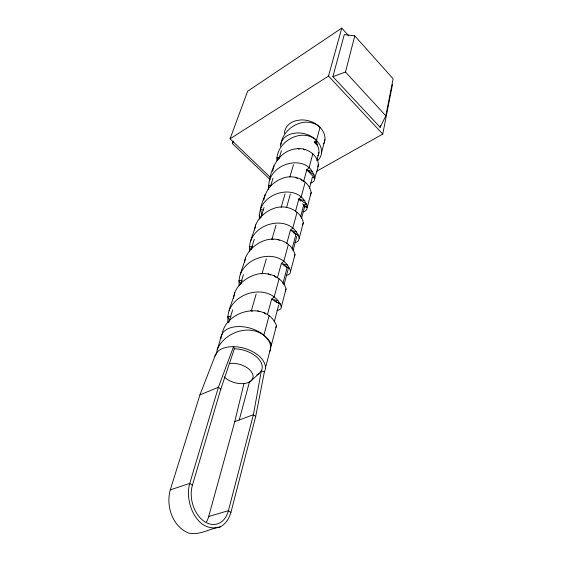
<?xml version="1.0" encoding="UTF-8"?>
<svg xmlns="http://www.w3.org/2000/svg" width="562" height="562" viewBox="0 0 562 562"><rect width="100%" height="100%" fill="white"/><g stroke="black" fill="none" stroke-linecap="round" stroke-linejoin="round"><path stroke-width="0.84" d="M170.265 489.867C165.741 506.067 172.478 526.84 189.022 533.197C199.714 535.403 209.745 528.596 220.107 526.959C225.791 524.051 229.212 518.424 230.919 512.446L255.696 416.463L264.372 371.896A25.992 15.286 15.9 0 0 250.013 350.372A25.992 15.286 15.9 0 0 218.014 351.299L215.534 354.664L199.932 394.889L170.265 489.867L189.759 483.404L192.394 485.266A26.505 18.532 76 0 0 203.957 521.192A26.505 18.532 76 0 0 228.418 510.675L253.42 414.679L261.33 370.822A22.74 13.376 15.9 0 0 255.97 356.392A22.74 13.376 15.9 0 0 234.361 348.784L233.539 346.67L218.407 387.267L189.759 483.404C184.132 501.704 196.946 533.781 220.107 526.959M385.841 115.807L393.105 78.785L354.762 35.87L344.281 34.591L332.887 76.65L380.151 127.321L385.841 115.807L345.482 71.999L354.762 35.87M316.329 171.445L382.764 134.079L392.452 84.567M380.151 127.321L380.488 125.628M215.843 354.868L221.702 334.734M221.983 334.98C225.32 309.964 266.578 300.347 276.49 325.588L270.905 346.81M277.059 310.217L278.731 310.112L280.775 308.952L286.058 288.868C282.243 276.202 266.655 270.708 254.727 274.923C246.065 277.797 238.407 283.95 234.797 292.451C232.675 302.412 226.5 312.015 228.053 322.476M233.378 298.331L234.797 292.451M286.29 275.225L287.934 275.015L289.971 273.659L294.98 254.607C291.84 242.053 276.56 236.258 264.906 240.424C256.469 243.22 249.085 249.303 245.587 257.586C243.627 266.824 237.979 275.717 239.152 285.398M244.386 262.545L245.587 257.586M206.493 521.901A26.021 18.609 76.7 0 0 208.699 516.478L234.775 421.662L244.027 383.312M294.924 242.51L296.539 242.201L298.57 240.677L303.332 222.566C300.754 210.16 285.819 204.083 274.425 208.2C266.191 210.933 259.061 216.932 255.675 225.004C253.764 233.813 248.474 242.299 249.556 251.544M254.488 229.886L255.675 225.004M259.265 219.075C259.272 208.699 263.381 198.323 268.004 189.134C271.853 183.95 277.214 180.114 283.325 178.042C294.495 173.967 309.072 180.311 311.158 192.541L306.62 209.788L304.604 211.46L303.016 211.846M263.747 200.1L265.123 194.494M310.617 183.043L312.177 182.587L314.172 180.788C315.289 173.18 321.626 164.631 315.956 157.557C311.945 151.515 304.836 148.164 297.628 148.635C277.164 150.075 269.191 171.796 268.404 189.38M272.626 171.382L273.982 165.867M280.979 144.371C282.812 127.124 306.332 114.725 320.003 127.293L316.469 140.374L317.137 144.954A18.314 13.973 15.9 0 1 317.98 155.934M265.426 368.047L270.687 347.85M321.506 152.815L324.927 139.692M274.249 321.885L278.71 304.962M284.063 284.646L288.081 269.416M292.992 250.8L296.778 236.412M301.464 218.639L304.815 205.945M309.5 188.172L312.395 177.171L314.889 178.217C310.041 154.705 276.118 160.367 269.62 179.959M316.75 160.662L318.928 152.407M282.876 283.606L287.14 267.512M292.078 248.882L295.893 234.48L293.146 232.324M300.579 216.82L303.698 205.039L302.623 203.697M239.215 419.997L249.64 381.233M271.439 344.956L270.392 342.279L267.807 338.963L263.845 335.233L269.114 315.739M279.082 278.808L274.186 296.947L271.636 299.153L267.393 314.762M288.376 244.386L283.81 261.302L281.344 263.466L277.396 277.965M297.066 212.232L292.795 228.039L290.399 230.16L286.739 243.613M305.194 182.116L301.197 196.932L298.872 199.004L295.457 211.544M312.823 153.862L309.072 167.764L306.81 169.801L303.628 181.512M315.022 142.221L317.137 144.954L314.27 142.369L314.495 141.533M270.294 177.283L230.055 138.814L328.503 76.074L341.773 28.1L348.763 35.891M317.783 166.949L318.506 164.336M310.456 195.063L311.158 192.541M302.658 224.983L303.332 222.566M294.34 256.897L294.98 254.607M286.564 207.511L290.35 194.122M285.454 291.004L286.058 288.868M275.928 327.548L276.49 325.588M251.284 310.955L256.132 294.13M261.955 273.94L266.325 258.801M271.903 239.447L276.033 225.116M281.133 207.42L285.025 193.932M289.873 177.107L293.476 164.631M192.394 485.266L220.796 389.136L234.361 348.784M228.825 322.384L232.682 309.803M240.388 284.639L243.472 274.579M251.186 249.416L254.27 239.349M260.951 217.543L264.035 207.49M270.434 186.598L272.999 178.245M278.885 159.025L281.45 150.665M241.035 283.585L242.046 280.29L238.871 280.55L240.782 284.309M251.621 249.001L252.38 246.528L249.324 246.76L250.863 249.865M270.111 179.545L232.331 143.486L233.216 141.048M230.055 138.814L247.652 91.206L341.773 28.1M232.331 143.486L233.49 141.231M262.124 215.372L260.473 209.5C266.887 189.303 301.892 184.132 307.309 207.315L304.576 206.823L303.698 205.039L306.599 204.203L298.872 199.004L304.52 200.655M250.715 241.021C257.494 220.515 292.9 215.021 299.223 238.323M240.283 274.72C247.477 253.883 283.241 248.088 290.596 271.446M229.106 310.828C236.771 289.655 272.83 283.578 281.358 306.908M217.101 349.613C224.378 332.641 248.432 323.81 263.845 335.233M250.793 381.036L258.984 373.653L261.33 370.822L264.372 371.896M314.27 142.369L316.469 140.374C301.871 126.984 275.731 141.814 276.968 160.718M256.82 374.924L258.984 373.653M199.932 394.889L218.407 387.267L220.796 389.136M234.775 421.662L253.42 414.679L255.696 416.463M332.887 76.65L345.482 71.999M208.699 516.478L228.418 510.675L230.919 512.446M230.968 316.469L227.68 316.743L229.682 320.572M271.123 185.32L268.257 185.516L269.381 187.884M279.637 157.486L276.869 157.669L277.951 159.994M260.473 209.5L263.269 209.998M277.965 300.691L271.636 299.153L280.41 304.091L275.008 301.337M287.428 265.046L281.344 263.466L289.732 268.51L287.14 267.709L283.915 265.348M296.258 231.783L290.399 230.16L298.443 235.288L295.893 234.48M314.889 178.217L306.81 169.801L312.261 171.473M250.856 310.575L252.486 311.081M271.481 239.159L273.069 239.721M297.628 148.635L299.209 149.288M257.747 310.779L259.194 311.517M268.165 273.849L270.42 275.078M277.881 239.44L279.314 240.276M303.698 205.039L307.309 207.315M295.436 177.213L297.607 178.611M303.403 148.986L304.794 149.928M306.81 169.801L314.242 175.042M263.978 312.549L265.573 314.067M274.158 275.626L275.97 277.516M328.503 76.074L382.764 134.079M298.872 199.004L300.48 201.013M300.803 179.004L302.363 181.006M315.921 141.526L316.799 142.671M259.096 215.148L260.571 218.204M284.393 133.335A20.618 15.954 15.9 0 1 295.408 120.83L300.473 119.952A20.618 15.954 15.9 0 1 319.933 127.23A20.618 15.954 15.9 0 1 323.838 143.71M318.015 160.339A20.927 15.968 15.9 0 0 318.043 142.165A20.927 15.968 15.9 0 0 296.638 132.941L291.509 133.805A20.927 15.968 15.9 0 0 280.382 146.296M220.901 338.682A25.515 15.427 15.9 0 1 249.38 327.941A25.515 15.427 15.9 0 1 269.627 351.735M215.014 356.182A25.992 15.286 15.9 0 1 215.534 354.664M224.196 376.856A16.396 9.505 15.9 0 0 243.866 383.565A16.396 9.505 15.9 0 0 252.612 373.99L251.073 371.327A16.396 9.505 15.9 0 0 229.092 363.579"/></g></svg>
